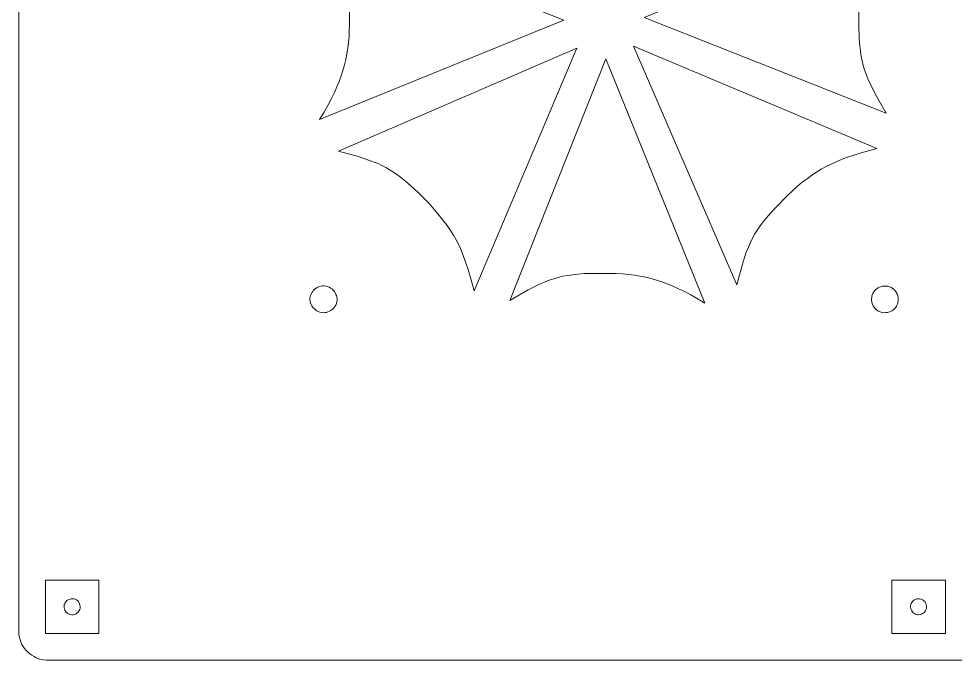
# Model space of a CAD drawing. Header units: millimetres. Extents: x -38 to 1265, y -860 to -429.
# Drawn here: x 901.3 to 1076.4, y -751.5 to -631.5 of the extents above; entities that cross this region are included whole.
import ezdxf

# ---------------------------------------------------------------- set-up
doc = ezdxf.new("R2010")
doc.units = ezdxf.units.MM
doc.header["$MEASUREMENT"] = 0
doc.layers.add('layer 1', color=7, linetype='Continuous')

msp = doc.modelspace()

# ---------------------------------------------------------------- linework, layer by layer
at = {"layer": 'layer 1', "color": 250, "lineweight": 9}
for points, knots in [([(906.7375, -751.4875), (906.7375, -751.4875), (1260.0375, -751.4625), (1260.0375, -751.4625), (1260.0375, -751.4625), (1260.4875, -751.4125), (1260.4875, -751.4125), (1260.4875, -751.4125), (1260.9624, -751.3375), (1260.9624, -751.3375), (1260.9624, -751.3375), (1261.4125, -751.2125), (1261.4125, -751.2125), (1261.4125, -751.2125), (1261.8625, -751.0625), (1261.8625, -751.0625), (1261.8625, -751.0625), (1262.2875, -750.8625), (1262.2875, -750.8625), (1262.2875, -750.8625), (1262.6875, -750.6375), (1262.6875, -750.6375), (1262.6875, -750.6375), (1263.0625, -750.3625), (1263.0625, -750.3625), (1263.0625, -750.3625), (1263.4374, -750.0625), (1263.4374, -750.0625), (1263.4374, -750.0625), (1263.7625, -749.7375), (1263.7625, -749.7375), (1263.7625, -749.7375), (1264.0625, -749.3875), (1264.0625, -749.3875), (1264.0625, -749.3875), (1264.3375, -748.9875), (1264.3375, -748.9875), (1264.3375, -748.9875), (1264.5875, -748.5875), (1264.5875, -748.5875), (1264.5875, -748.5875), (1264.7875, -748.1625), (1264.7875, -748.1625), (1264.7875, -748.1625), (1264.9624, -747.7375), (1264.9624, -747.7375), (1264.9624, -747.7375), (1265.0875, -747.2875), (1265.0875, -747.2875), (1265.0875, -747.2875), (1265.1875, -746.8375), (1265.1875, -746.8375), (1265.1875, -746.8375), (1265.2375, -746.3625), (1265.2375, -746.3625), (1265.2375, -746.3625), (1265.2375, -746.2625), (1265.2375, -746.2625), (1265.2375, -746.2625), (1265.2375, -516.6875), (1265.2375, -516.6875), (1265.2375, -516.6875), (1265.1875, -516.2375), (1265.1875, -516.2375), (1265.1875, -516.2375), (1265.1125, -515.7625), (1265.1125, -515.7625), (1265.1125, -515.7625), (1264.9874, -515.3125), (1264.9874, -515.3125), (1264.9874, -515.3125), (1264.8375, -514.8625), (1264.8375, -514.8625), (1264.8375, -514.8625), (1264.6375, -514.4375), (1264.6375, -514.4375), (1264.6375, -514.4375), (1264.4125, -514.0375), (1264.4125, -514.0375), (1264.4125, -514.0375), (1264.1374, -513.6625), (1264.1374, -513.6625), (1264.1374, -513.6625), (1263.8375, -513.2875), (1263.8375, -513.2875), (1263.8375, -513.2875), (1263.5125, -512.9625), (1263.5125, -512.9625), (1263.5125, -512.9625), (1263.1625, -512.6625), (1263.1625, -512.6625), (1263.1625, -512.6625), (1262.7625, -512.3875), (1262.7625, -512.3875), (1262.7625, -512.3875), (1262.3625, -512.1375), (1262.3625, -512.1375), (1262.3625, -512.1375), (1261.9375, -511.9375), (1261.9375, -511.9375), (1261.9375, -511.9375), (1261.5125, -511.7625), (1261.5125, -511.7625), (1261.5125, -511.7625), (1261.0624, -511.6375), (1261.0624, -511.6375), (1261.0624, -511.6375), (1260.6125, -511.5375), (1260.6125, -511.5375), (1260.6125, -511.5375), (1260.1375, -511.4875), (1260.1375, -511.4875), (1260.1375, -511.4875), (1260.0375, -511.4875), (1260.0375, -511.4875), (1260.0375, -511.4875), (906.4625, -511.4875), (906.4625, -511.4875), (906.4625, -511.4875), (906.0125, -511.5375), (906.0125, -511.5375), (906.0125, -511.5375), (905.5375, -511.6125), (905.5375, -511.6125), (905.5375, -511.6125), (905.0875, -511.7375), (905.0875, -511.7375), (905.0875, -511.7375), (904.6374, -511.8875), (904.6374, -511.8875), (904.6374, -511.8875), (904.2125, -512.0875), (904.2125, -512.0875), (904.2125, -512.0875), (903.8124, -512.3125), (903.8124, -512.3125), (903.8124, -512.3125), (903.4375, -512.5875), (903.4375, -512.5875), (903.4375, -512.5875), (903.0624, -512.8875), (903.0624, -512.8875), (903.0624, -512.8875), (902.7375, -513.2125), (902.7375, -513.2125), (902.7375, -513.2125), (902.4375, -513.5625), (902.4375, -513.5625), (902.4375, -513.5625), (902.1624, -513.9625), (902.1624, -513.9625), (902.1624, -513.9625), (901.9125, -514.3625), (901.9125, -514.3625), (901.9125, -514.3625), (901.7125, -514.7875), (901.7125, -514.7875), (901.7125, -514.7875), (901.5375, -515.2125), (901.5375, -515.2125), (901.5375, -515.2125), (901.4124, -515.6625), (901.4124, -515.6625), (901.4124, -515.6625), (901.3125, -516.1125), (901.3125, -516.1125), (901.3125, -516.1125), (901.2625, -516.5875), (901.2625, -516.5875), (901.2625, -516.5875), (901.2625, -516.6875), (901.2625, -516.6875), (901.2625, -516.6875), (901.2625, -746.2625), (901.2625, -746.2625), (901.2625, -746.2625), (901.3125, -746.7125), (901.3125, -746.7125), (901.3125, -746.7125), (901.3874, -747.1875), (901.3874, -747.1875), (901.3874, -747.1875), (901.5125, -747.6375), (901.5125, -747.6375), (901.5125, -747.6375), (901.6625, -748.0625), (901.6625, -748.0625), (901.6625, -748.0625), (901.8625, -748.5125), (901.8625, -748.5125), (901.8625, -748.5125), (902.0875, -748.9125), (902.0875, -748.9125), (902.0875, -748.9125), (902.3625, -749.2875), (902.3625, -749.2875), (902.3625, -749.2875), (902.6625, -749.6625), (902.6625, -749.6625), (902.6625, -749.6625), (902.9874, -749.9875), (902.9874, -749.9875), (902.9874, -749.9875), (903.3375, -750.2875), (903.3375, -750.2875), (903.3375, -750.2875), (903.7374, -750.5625), (903.7374, -750.5625), (903.7374, -750.5625), (904.1375, -750.8125), (904.1375, -750.8125), (904.1375, -750.8125), (904.5374, -751.0125), (904.5374, -751.0125), (904.5374, -751.0125), (904.9875, -751.1875), (904.9875, -751.1875), (904.9875, -751.1875), (905.4374, -751.3125), (905.4374, -751.3125), (905.4374, -751.3125), (905.8875, -751.4125), (905.8875, -751.4125), (905.8875, -751.4125), (906.3625, -751.4625), (906.3625, -751.4625), (906.3625, -751.4625), (906.7375, -751.4875), (906.7375, -751.4875)], [0, 0, 0, 0, 0.01315789, 0.01315789, 0.01315789, 0.02631579, 0.02631579, 0.02631579, 0.03947368, 0.03947368, 0.03947368, 0.05263158, 0.05263158, 0.05263158, 0.06578947, 0.06578947, 0.06578947, 0.07894737, 0.07894737, 0.07894737, 0.09210526, 0.09210526, 0.09210526, 0.10526316, 0.10526316, 0.10526316, 0.11842105, 0.11842105, 0.11842105, 0.13157895, 0.13157895, 0.13157895, 0.14473684, 0.14473684, 0.14473684, 0.15789474, 0.15789474, 0.15789474, 0.17105263, 0.17105263, 0.17105263, 0.18421053, 0.18421053, 0.18421053, 0.19736842, 0.19736842, 0.19736842, 0.21052632, 0.21052632, 0.21052632, 0.22368421, 0.22368421, 0.22368421, 0.23684211, 0.23684211, 0.23684211, 0.25, 0.25, 0.25, 0.26315789, 0.26315789, 0.26315789, 0.27631579, 0.27631579, 0.27631579, 0.28947368, 0.28947368, 0.28947368, 0.30263158, 0.30263158, 0.30263158, 0.31578947, 0.31578947, 0.31578947, 0.32894737, 0.32894737, 0.32894737, 0.34210526, 0.34210526, 0.34210526, 0.35526316, 0.35526316, 0.35526316, 0.36842105, 0.36842105, 0.36842105, 0.38157895, 0.38157895, 0.38157895, 0.39473684, 0.39473684, 0.39473684, 0.40789474, 0.40789474, 0.40789474, 0.42105263, 0.42105263, 0.42105263, 0.43421053, 0.43421053, 0.43421053, 0.44736842, 0.44736842, 0.44736842, 0.46052632, 0.46052632, 0.46052632, 0.47368421, 0.47368421, 0.47368421, 0.48684211, 0.48684211, 0.48684211, 0.5, 0.5, 0.5, 0.51315789, 0.51315789, 0.51315789, 0.52631579, 0.52631579, 0.52631579, 0.53947368, 0.53947368, 0.53947368, 0.55263158, 0.55263158, 0.55263158, 0.56578947, 0.56578947, 0.56578947, 0.57894737, 0.57894737, 0.57894737, 0.59210526, 0.59210526, 0.59210526, 0.60526316, 0.60526316, 0.60526316, 0.61842105, 0.61842105, 0.61842105, 0.63157895, 0.63157895, 0.63157895, 0.64473684, 0.64473684, 0.64473684, 0.65789474, 0.65789474, 0.65789474, 0.67105263, 0.67105263, 0.67105263, 0.68421053, 0.68421053, 0.68421053, 0.69736842, 0.69736842, 0.69736842, 0.71052632, 0.71052632, 0.71052632, 0.72368421, 0.72368421, 0.72368421, 0.73684211, 0.73684211, 0.73684211, 0.75, 0.75, 0.75, 0.76315789, 0.76315789, 0.76315789, 0.77631579, 0.77631579, 0.77631579, 0.78947368, 0.78947368, 0.78947368, 0.80263158, 0.80263158, 0.80263158, 0.81578947, 0.81578947, 0.81578947, 0.82894737, 0.82894737, 0.82894737, 0.84210526, 0.84210526, 0.84210526, 0.85526316, 0.85526316, 0.85526316, 0.86842105, 0.86842105, 0.86842105, 0.88157895, 0.88157895, 0.88157895, 0.89473684, 0.89473684, 0.89473684, 0.90789474, 0.90789474, 0.90789474, 0.92105263, 0.92105263, 0.92105263, 0.93421053, 0.93421053, 0.93421053, 0.94736842, 0.94736842, 0.94736842, 0.96052632, 0.96052632, 0.96052632, 0.97368421, 0.97368421, 0.97368421, 0.98684211, 0.98684211, 0.98684211, 1, 1, 1, 1]), ([(1059.7375, -641.8875), (1059.7375, -641.8875), (1059.4374, -641.0625), (1059.4374, -641.0625), (1059.4374, -641.0625), (1059.2125, -640.2375), (1059.2125, -640.2375), (1059.2125, -640.2375), (1058.9875, -639.3875), (1058.9875, -639.3875), (1058.9875, -639.3875), (1058.8125, -638.5125), (1058.8125, -638.5125), (1058.8125, -638.5125), (1058.6625, -637.5625), (1058.6625, -637.5625), (1058.6625, -637.5625), (1058.5624, -636.5375), (1058.5624, -636.5375), (1058.5624, -636.5375), (1058.4625, -635.3625), (1058.4625, -635.3625), (1058.4625, -635.3625), (1058.3875, -632.3375), (1058.3875, -632.3375), (1058.3875, -632.3375), (1058.3875, -630.7625), (1058.3875, -630.7625), (1058.3875, -630.7625), (1058.4125, -629.4125), (1058.4125, -629.4125), (1058.4125, -629.4125), (1058.4875, -628.1875), (1058.4875, -628.1875), (1058.4875, -628.1875), (1058.5874, -627.0625), (1058.5874, -627.0625), (1058.5874, -627.0625), (1058.7125, -625.9375), (1058.7125, -625.9375), (1058.7125, -625.9375), (1058.8875, -624.8875), (1058.8875, -624.8875), (1058.8875, -624.8875), (1059.1125, -623.8375), (1059.1125, -623.8375), (1059.1125, -623.8375), (1059.3374, -622.8125), (1059.3374, -622.8125), (1059.3374, -622.8125), (1059.6375, -621.7875), (1059.6375, -621.7875), (1059.6375, -621.7875), (1059.9625, -620.7875), (1059.9625, -620.7875), (1059.9625, -620.7875), (1060.3375, -619.7875), (1060.3375, -619.7875), (1060.3375, -619.7875), (1060.7375, -618.7625), (1060.7375, -618.7625), (1060.7375, -618.7625), (1061.0875, -617.9875), (1061.0875, -617.9875), (1061.0875, -617.9875), (1062.2875, -615.6125), (1062.2875, -615.6125), (1062.2875, -615.6125), (1063.9625, -612.6375), (1063.9625, -612.6375), (1063.9625, -612.6375), (1018.2375, -631.2375), (1018.2375, -631.2375), (1018.2375, -631.2375), (1063.4625, -649.1375), (1063.4625, -649.1375), (1063.4625, -649.1375), (1061.6625, -645.9875), (1061.6625, -645.9875), (1061.6625, -645.9875), (1060.4375, -643.5625), (1060.4375, -643.5625), (1060.4375, -643.5625), (1060.0625, -642.7125), (1060.0625, -642.7125), (1060.0625, -642.7125), (1059.7375, -641.8875), (1059.7375, -641.8875)], [0, 0, 0, 0, 0.03448276, 0.03448276, 0.03448276, 0.06896552, 0.06896552, 0.06896552, 0.10344828, 0.10344828, 0.10344828, 0.13793103, 0.13793103, 0.13793103, 0.17241379, 0.17241379, 0.17241379, 0.20689655, 0.20689655, 0.20689655, 0.24137931, 0.24137931, 0.24137931, 0.27586207, 0.27586207, 0.27586207, 0.31034483, 0.31034483, 0.31034483, 0.34482759, 0.34482759, 0.34482759, 0.37931034, 0.37931034, 0.37931034, 0.4137931, 0.4137931, 0.4137931, 0.44827586, 0.44827586, 0.44827586, 0.48275862, 0.48275862, 0.48275862, 0.51724138, 0.51724138, 0.51724138, 0.55172414, 0.55172414, 0.55172414, 0.5862069, 0.5862069, 0.5862069, 0.62068966, 0.62068966, 0.62068966, 0.65517241, 0.65517241, 0.65517241, 0.68965517, 0.68965517, 0.68965517, 0.72413793, 0.72413793, 0.72413793, 0.75862069, 0.75862069, 0.75862069, 0.79310345, 0.79310345, 0.79310345, 0.82758621, 0.82758621, 0.82758621, 0.86206897, 0.86206897, 0.86206897, 0.89655172, 0.89655172, 0.89655172, 0.93103448, 0.93103448, 0.93103448, 0.96551724, 0.96551724, 0.96551724, 1, 1, 1, 1]), ([(961.7874, -621.0375), (961.7874, -621.0375), (962.0625, -621.9125), (962.0625, -621.9125), (962.0625, -621.9125), (962.3375, -622.7625), (962.3375, -622.7625), (962.3375, -622.7625), (962.5374, -623.6375), (962.5374, -623.6375), (962.5374, -623.6375), (962.7125, -624.5125), (962.7125, -624.5125), (962.7125, -624.5125), (962.8625, -625.4125), (962.8625, -625.4125), (962.8625, -625.4125), (962.9625, -626.3875), (962.9625, -626.3875), (962.9625, -626.3875), (963.0375, -627.4375), (963.0375, -627.4375), (963.0375, -627.4375), (963.0875, -628.6625), (963.0875, -628.6625), (963.0875, -628.6625), (963.1125, -629.6625), (963.1125, -629.6625), (963.1125, -629.6625), (963.1125, -632.5125), (963.1125, -632.5125), (963.1125, -632.5125), (963.0875, -633.6875), (963.0875, -633.6875), (963.0875, -633.6875), (963.0375, -634.8375), (963.0375, -634.8375), (963.0375, -634.8375), (962.9375, -635.9375), (962.9375, -635.9375), (962.9375, -635.9375), (962.8125, -637.0125), (962.8125, -637.0125), (962.8125, -637.0125), (962.6375, -638.0625), (962.6375, -638.0625), (962.6375, -638.0625), (962.4125, -639.1125), (962.4125, -639.1125), (962.4125, -639.1125), (962.1625, -640.1375), (962.1625, -640.1375), (962.1625, -640.1375), (961.8875, -641.1625), (961.8875, -641.1625), (961.8875, -641.1625), (961.5375, -642.1875), (961.5375, -642.1875), (961.5375, -642.1875), (961.1625, -643.2125), (961.1625, -643.2125), (961.1625, -643.2125), (960.7625, -644.2375), (960.7625, -644.2375), (960.7625, -644.2375), (960.2875, -645.2875), (960.2875, -645.2875), (960.2875, -645.2875), (959.7375, -646.4375), (959.7375, -646.4375), (959.7375, -646.4375), (959.1125, -647.6125), (959.1125, -647.6125), (959.1125, -647.6125), (958.3625, -648.9625), (958.3625, -648.9625), (958.3625, -648.9625), (957.5375, -650.3375), (957.5375, -650.3375), (957.5375, -650.3375), (1003.2375, -631.7625), (1003.2375, -631.7625), (1003.2375, -631.7625), (958.0375, -613.8625), (958.0375, -613.8625), (958.0375, -613.8625), (959.8625, -617.0125), (959.8625, -617.0125), (959.8625, -617.0125), (960.5375, -618.2375), (960.5375, -618.2375), (960.5375, -618.2375), (961.0375, -619.2625), (961.0375, -619.2625), (961.0375, -619.2625), (961.4375, -620.1625), (961.4375, -620.1625), (961.4375, -620.1625), (961.7874, -621.0375), (961.7874, -621.0375)], [0, 0, 0, 0, 0.03030303, 0.03030303, 0.03030303, 0.06060606, 0.06060606, 0.06060606, 0.09090909, 0.09090909, 0.09090909, 0.12121212, 0.12121212, 0.12121212, 0.15151515, 0.15151515, 0.15151515, 0.18181818, 0.18181818, 0.18181818, 0.21212121, 0.21212121, 0.21212121, 0.24242424, 0.24242424, 0.24242424, 0.27272727, 0.27272727, 0.27272727, 0.3030303, 0.3030303, 0.3030303, 0.33333333, 0.33333333, 0.33333333, 0.36363636, 0.36363636, 0.36363636, 0.39393939, 0.39393939, 0.39393939, 0.42424242, 0.42424242, 0.42424242, 0.45454545, 0.45454545, 0.45454545, 0.48484848, 0.48484848, 0.48484848, 0.51515152, 0.51515152, 0.51515152, 0.54545455, 0.54545455, 0.54545455, 0.57575758, 0.57575758, 0.57575758, 0.60606061, 0.60606061, 0.60606061, 0.63636364, 0.63636364, 0.63636364, 0.66666667, 0.66666667, 0.66666667, 0.6969697, 0.6969697, 0.6969697, 0.72727273, 0.72727273, 0.72727273, 0.75757576, 0.75757576, 0.75757576, 0.78787879, 0.78787879, 0.78787879, 0.81818182, 0.81818182, 0.81818182, 0.84848485, 0.84848485, 0.84848485, 0.87878788, 0.87878788, 0.87878788, 0.90909091, 0.90909091, 0.90909091, 0.93939394, 0.93939394, 0.93939394, 0.96969697, 0.96969697, 0.96969697, 1, 1, 1, 1]), ([(983.4875, -673.6625), (983.4875, -673.6625), (983.8625, -674.4625), (983.8625, -674.4625), (983.8625, -674.4625), (984.1875, -675.2625), (984.1875, -675.2625), (984.1875, -675.2625), (985.2625, -678.2125), (985.2625, -678.2125), (985.2625, -678.2125), (985.6375, -679.4375), (985.6375, -679.4375), (985.6375, -679.4375), (986.4375, -682.4125), (986.4375, -682.4125), (986.4375, -682.4125), (1005.6625, -636.9875), (1005.6625, -636.9875), (1005.6625, -636.9875), (961.0375, -656.2875), (961.0375, -656.2875), (961.0375, -656.2875), (964.5375, -657.2125), (964.5375, -657.2125), (964.5375, -657.2125), (967.0375, -658.0375), (967.0375, -658.0375), (967.0375, -658.0375), (967.7375, -658.2875), (967.7375, -658.2875), (967.7375, -658.2875), (968.4625, -658.5875), (968.4625, -658.5875), (968.4625, -658.5875), (969.1875, -658.9375), (969.1875, -658.9375), (969.1875, -658.9375), (969.9375, -659.3375), (969.9375, -659.3375), (969.9375, -659.3375), (970.7375, -659.8125), (970.7375, -659.8125), (970.7375, -659.8125), (971.5375, -660.3375), (971.5375, -660.3375), (971.5375, -660.3375), (972.3875, -660.9375), (972.3875, -660.9375), (972.3875, -660.9375), (973.2625, -661.6125), (973.2625, -661.6125), (973.2625, -661.6125), (974.1625, -662.3625), (974.1625, -662.3625), (974.1625, -662.3625), (975.1375, -663.2125), (975.1375, -663.2125), (975.1375, -663.2125), (976.1125, -664.1375), (976.1125, -664.1375), (976.1125, -664.1375), (977.0875, -665.1125), (977.0875, -665.1125), (977.0875, -665.1125), (978.0625, -666.1375), (978.0625, -666.1375), (978.0625, -666.1375), (979.0125, -667.2125), (979.0125, -667.2125), (979.0125, -667.2125), (979.8875, -668.2625), (979.8875, -668.2625), (979.8875, -668.2625), (980.6625, -669.2375), (980.6625, -669.2375), (980.6625, -669.2375), (981.3625, -670.1875), (981.3625, -670.1875), (981.3625, -670.1875), (982.0125, -671.1125), (982.0125, -671.1125), (982.0125, -671.1125), (982.5625, -671.9875), (982.5625, -671.9875), (982.5625, -671.9875), (983.0625, -672.8625), (983.0625, -672.8625), (983.0625, -672.8625), (983.4875, -673.6625), (983.4875, -673.6625)], [0, 0, 0, 0, 0.03333333, 0.03333333, 0.03333333, 0.06666667, 0.06666667, 0.06666667, 0.1, 0.1, 0.1, 0.13333333, 0.13333333, 0.13333333, 0.16666667, 0.16666667, 0.16666667, 0.2, 0.2, 0.2, 0.23333333, 0.23333333, 0.23333333, 0.26666667, 0.26666667, 0.26666667, 0.3, 0.3, 0.3, 0.33333333, 0.33333333, 0.33333333, 0.36666667, 0.36666667, 0.36666667, 0.4, 0.4, 0.4, 0.43333333, 0.43333333, 0.43333333, 0.46666667, 0.46666667, 0.46666667, 0.5, 0.5, 0.5, 0.53333333, 0.53333333, 0.53333333, 0.56666667, 0.56666667, 0.56666667, 0.6, 0.6, 0.6, 0.63333333, 0.63333333, 0.63333333, 0.66666667, 0.66666667, 0.66666667, 0.7, 0.7, 0.7, 0.73333333, 0.73333333, 0.73333333, 0.76666667, 0.76666667, 0.76666667, 0.8, 0.8, 0.8, 0.83333333, 0.83333333, 0.83333333, 0.86666667, 0.86666667, 0.86666667, 0.9, 0.9, 0.9, 0.93333333, 0.93333333, 0.93333333, 0.96666667, 0.96666667, 0.96666667, 1, 1, 1, 1]), ([(1057.4375, -656.9875), (1057.4375, -656.9875), (1058.8375, -656.5625), (1058.8375, -656.5625), (1058.8375, -656.5625), (1061.7124, -655.7875), (1061.7124, -655.7875), (1061.7124, -655.7875), (1016.2375, -636.6125), (1016.2375, -636.6125), (1016.2375, -636.6125), (1035.5374, -681.2375), (1035.5374, -681.2375), (1035.5374, -681.2375), (1036.6125, -677.3875), (1036.6125, -677.3875), (1036.6125, -677.3875), (1036.9875, -676.1625), (1036.9875, -676.1625), (1036.9875, -676.1625), (1037.3375, -675.1375), (1037.3375, -675.1375), (1037.3375, -675.1375), (1037.7125, -674.2125), (1037.7125, -674.2125), (1037.7125, -674.2125), (1038.0875, -673.3375), (1038.0875, -673.3375), (1038.0875, -673.3375), (1038.5125, -672.5125), (1038.5125, -672.5125), (1038.5125, -672.5125), (1038.9375, -671.7375), (1038.9375, -671.7375), (1038.9375, -671.7375), (1039.4125, -670.9875), (1039.4125, -670.9875), (1039.4125, -670.9875), (1039.9125, -670.2375), (1039.9125, -670.2375), (1039.9125, -670.2375), (1040.4625, -669.4875), (1040.4625, -669.4875), (1040.4625, -669.4875), (1041.0874, -668.7125), (1041.0874, -668.7125), (1041.0874, -668.7125), (1041.8375, -667.8625), (1041.8375, -667.8625), (1041.8375, -667.8625), (1042.7624, -666.8625), (1042.7624, -666.8625), (1042.7624, -666.8625), (1044.9875, -664.5875), (1044.9875, -664.5875), (1044.9875, -664.5875), (1046.0125, -663.6375), (1046.0125, -663.6375), (1046.0125, -663.6375), (1046.9125, -662.8375), (1046.9125, -662.8375), (1046.9125, -662.8375), (1047.7875, -662.0875), (1047.7875, -662.0875), (1047.7875, -662.0875), (1048.6875, -661.4125), (1048.6875, -661.4125), (1048.6875, -661.4125), (1049.5625, -660.7625), (1049.5625, -660.7625), (1049.5625, -660.7625), (1050.4375, -660.1875), (1050.4375, -660.1875), (1050.4375, -660.1875), (1051.3375, -659.6375), (1051.3375, -659.6375), (1051.3375, -659.6375), (1052.2374, -659.1375), (1052.2374, -659.1375), (1052.2374, -659.1375), (1053.1875, -658.6625), (1053.1875, -658.6625), (1053.1875, -658.6625), (1054.1375, -658.2375), (1054.1375, -658.2375), (1054.1375, -658.2375), (1055.1375, -657.8125), (1055.1375, -657.8125), (1055.1375, -657.8125), (1056.2124, -657.4125), (1056.2124, -657.4125), (1056.2124, -657.4125), (1056.2374, -657.4125), (1056.2374, -657.4125), (1056.2374, -657.4125), (1057.4375, -656.9875), (1057.4375, -656.9875)], [0, 0, 0, 0, 0.03125, 0.03125, 0.03125, 0.0625, 0.0625, 0.0625, 0.09375, 0.09375, 0.09375, 0.125, 0.125, 0.125, 0.15625, 0.15625, 0.15625, 0.1875, 0.1875, 0.1875, 0.21875, 0.21875, 0.21875, 0.25, 0.25, 0.25, 0.28125, 0.28125, 0.28125, 0.3125, 0.3125, 0.3125, 0.34375, 0.34375, 0.34375, 0.375, 0.375, 0.375, 0.40625, 0.40625, 0.40625, 0.4375, 0.4375, 0.4375, 0.46875, 0.46875, 0.46875, 0.5, 0.5, 0.5, 0.53125, 0.53125, 0.53125, 0.5625, 0.5625, 0.5625, 0.59375, 0.59375, 0.59375, 0.625, 0.625, 0.625, 0.65625, 0.65625, 0.65625, 0.6875, 0.6875, 0.6875, 0.71875, 0.71875, 0.71875, 0.75, 0.75, 0.75, 0.78125, 0.78125, 0.78125, 0.8125, 0.8125, 0.8125, 0.84375, 0.84375, 0.84375, 0.875, 0.875, 0.875, 0.90625, 0.90625, 0.90625, 0.9375, 0.9375, 0.9375, 0.96875, 0.96875, 0.96875, 1, 1, 1, 1]), ([(1029.5875, -684.7125), (1029.5875, -684.7125), (1011.0375, -638.9875), (1011.0375, -638.9875), (1011.0375, -638.9875), (993.1125, -684.1875), (993.1125, -684.1875), (993.1125, -684.1875), (996.5625, -682.2125), (996.5625, -682.2125), (996.5625, -682.2125), (997.6875, -681.6125), (997.6875, -681.6125), (997.6875, -681.6125), (998.6625, -681.1375), (998.6625, -681.1375), (998.6625, -681.1375), (999.5875, -680.7625), (999.5875, -680.7625), (999.5875, -680.7625), (1000.4625, -680.4125), (1000.4625, -680.4125), (1000.4625, -680.4125), (1001.3375, -680.1125), (1001.3375, -680.1125), (1001.3375, -680.1125), (1002.1874, -679.8625), (1002.1874, -679.8625), (1002.1874, -679.8625), (1003.0374, -679.6625), (1003.0374, -679.6625), (1003.0374, -679.6625), (1003.9375, -679.4875), (1003.9375, -679.4875), (1003.9375, -679.4875), (1004.8375, -679.3625), (1004.8375, -679.3625), (1004.8375, -679.3625), (1005.8375, -679.2625), (1005.8375, -679.2625), (1005.8375, -679.2625), (1006.9874, -679.1625), (1006.9874, -679.1625), (1006.9874, -679.1625), (1008.3875, -679.1125), (1008.3875, -679.1125), (1008.3875, -679.1125), (1011.7624, -679.1125), (1011.7624, -679.1125), (1011.7624, -679.1125), (1012.9875, -679.1375), (1012.9875, -679.1375), (1012.9875, -679.1375), (1014.1624, -679.2125), (1014.1624, -679.2125), (1014.1624, -679.2125), (1015.3125, -679.3125), (1015.3125, -679.3125), (1015.3125, -679.3125), (1016.4125, -679.4625), (1016.4125, -679.4625), (1016.4125, -679.4625), (1017.4625, -679.6375), (1017.4625, -679.6375), (1017.4625, -679.6375), (1018.5125, -679.8375), (1018.5125, -679.8375), (1018.5125, -679.8375), (1019.5375, -680.0875), (1019.5375, -680.0875), (1019.5375, -680.0875), (1020.5374, -680.3875), (1020.5374, -680.3875), (1020.5374, -680.3875), (1021.5625, -680.7125), (1021.5625, -680.7125), (1021.5625, -680.7125), (1022.5625, -681.0875), (1022.5625, -681.0875), (1022.5625, -681.0875), (1023.5875, -681.5125), (1023.5875, -681.5125), (1023.5875, -681.5125), (1024.6375, -681.9875), (1024.6375, -681.9875), (1024.6375, -681.9875), (1025.7625, -682.5375), (1025.7625, -682.5375), (1025.7625, -682.5375), (1026.9375, -683.1625), (1026.9375, -683.1625), (1026.9375, -683.1625), (1028.3375, -683.9625), (1028.3375, -683.9625), (1028.3375, -683.9625), (1029.5875, -684.7125), (1029.5875, -684.7125)], [0, 0, 0, 0, 0.03125, 0.03125, 0.03125, 0.0625, 0.0625, 0.0625, 0.09375, 0.09375, 0.09375, 0.125, 0.125, 0.125, 0.15625, 0.15625, 0.15625, 0.1875, 0.1875, 0.1875, 0.21875, 0.21875, 0.21875, 0.25, 0.25, 0.25, 0.28125, 0.28125, 0.28125, 0.3125, 0.3125, 0.3125, 0.34375, 0.34375, 0.34375, 0.375, 0.375, 0.375, 0.40625, 0.40625, 0.40625, 0.4375, 0.4375, 0.4375, 0.46875, 0.46875, 0.46875, 0.5, 0.5, 0.5, 0.53125, 0.53125, 0.53125, 0.5625, 0.5625, 0.5625, 0.59375, 0.59375, 0.59375, 0.625, 0.625, 0.625, 0.65625, 0.65625, 0.65625, 0.6875, 0.6875, 0.6875, 0.71875, 0.71875, 0.71875, 0.75, 0.75, 0.75, 0.78125, 0.78125, 0.78125, 0.8125, 0.8125, 0.8125, 0.84375, 0.84375, 0.84375, 0.875, 0.875, 0.875, 0.90625, 0.90625, 0.90625, 0.9375, 0.9375, 0.9375, 0.96875, 0.96875, 0.96875, 1, 1, 1, 1]), ([(955.9375, -683.0125), (955.9375, -683.0125), (955.8375, -683.2375), (955.8375, -683.2375), (955.8375, -683.2375), (955.7625, -683.4875), (955.7625, -683.4875), (955.7625, -683.4875), (955.7125, -683.7375), (955.7125, -683.7375), (955.7125, -683.7375), (955.7125, -684.0375), (955.7125, -684.0375), (955.7125, -684.0375), (955.7375, -684.3125), (955.7375, -684.3125), (955.7375, -684.3125), (955.8125, -684.6125), (955.8125, -684.6125), (955.8125, -684.6125), (955.9375, -684.9125), (955.9375, -684.9125), (955.9375, -684.9125), (956.0875, -685.2125), (956.0875, -685.2125), (956.0875, -685.2125), (956.2624, -685.4875), (956.2624, -685.4875), (956.2624, -685.4875), (956.4875, -685.7125), (956.4875, -685.7125), (956.4875, -685.7125), (956.7375, -685.9375), (956.7375, -685.9375), (956.7375, -685.9375), (956.9874, -686.1375), (956.9874, -686.1375), (956.9874, -686.1375), (957.2875, -686.2625), (957.2875, -686.2625), (957.2875, -686.2625), (957.5875, -686.3875), (957.5875, -686.3875), (957.5875, -686.3875), (957.8875, -686.4375), (957.8875, -686.4375), (957.8875, -686.4375), (958.1875, -686.4875), (958.1875, -686.4875), (958.1875, -686.4875), (958.4875, -686.4625), (958.4875, -686.4625), (958.4875, -686.4625), (958.8125, -686.4125), (958.8125, -686.4125), (958.8125, -686.4125), (959.0875, -686.3125), (959.0875, -686.3125), (959.0875, -686.3125), (959.3874, -686.1875), (959.3874, -686.1875), (959.3874, -686.1875), (959.6625, -686.0375), (959.6625, -686.0375), (959.6625, -686.0375), (959.9125, -685.8125), (959.9125, -685.8125), (959.9125, -685.8125), (960.1624, -685.5875), (960.1624, -685.5875), (960.1624, -685.5875), (960.3625, -685.3375), (960.3625, -685.3375), (960.3625, -685.3375), (960.5375, -685.0375), (960.5375, -685.0375), (960.5375, -685.0375), (960.6625, -684.7375), (960.6625, -684.7375), (960.6625, -684.7375), (960.7625, -684.4375), (960.7625, -684.4375), (960.7625, -684.4375), (960.8125, -684.1375), (960.8125, -684.1375), (960.8125, -684.1375), (960.8125, -683.8375), (960.8125, -683.8375), (960.8125, -683.8375), (960.7625, -683.5625), (960.7625, -683.5625), (960.7625, -683.5625), (960.6875, -683.2875), (960.6875, -683.2875), (960.6875, -683.2875), (960.5875, -683.0625), (960.5875, -683.0625), (960.5875, -683.0625), (960.4625, -682.7875), (960.4625, -682.7875), (960.4625, -682.7875), (960.2875, -682.5125), (960.2875, -682.5125), (960.2875, -682.5125), (960.0875, -682.2625), (960.0875, -682.2625), (960.0875, -682.2625), (959.8625, -682.0375), (959.8625, -682.0375), (959.8625, -682.0375), (959.5875, -681.8625), (959.5875, -681.8625), (959.5875, -681.8625), (959.3124, -681.7125), (959.3124, -681.7125), (959.3124, -681.7125), (959.0375, -681.5875), (959.0375, -681.5875), (959.0375, -681.5875), (958.7375, -681.5125), (958.7375, -681.5125), (958.7375, -681.5125), (958.4125, -681.4625), (958.4125, -681.4625), (958.4125, -681.4625), (958.0875, -681.4625), (958.0875, -681.4625), (958.0875, -681.4625), (957.7874, -681.5125), (957.7874, -681.5125), (957.7874, -681.5125), (957.4875, -681.5875), (957.4875, -681.5875), (957.4875, -681.5875), (957.1875, -681.7125), (957.1875, -681.7125), (957.1875, -681.7125), (956.9125, -681.8625), (956.9125, -681.8625), (956.9125, -681.8625), (956.6375, -682.0625), (956.6375, -682.0625), (956.6375, -682.0625), (956.4125, -682.2625), (956.4125, -682.2625), (956.4125, -682.2625), (956.2374, -682.5125), (956.2374, -682.5125), (956.2374, -682.5125), (956.1874, -682.5625), (956.1874, -682.5625), (956.1874, -682.5625), (955.9375, -683.0125), (955.9375, -683.0125)], [0, 0, 0, 0, 0.01960784, 0.01960784, 0.01960784, 0.03921569, 0.03921569, 0.03921569, 0.05882353, 0.05882353, 0.05882353, 0.07843137, 0.07843137, 0.07843137, 0.09803922, 0.09803922, 0.09803922, 0.11764706, 0.11764706, 0.11764706, 0.1372549, 0.1372549, 0.1372549, 0.15686275, 0.15686275, 0.15686275, 0.17647059, 0.17647059, 0.17647059, 0.19607843, 0.19607843, 0.19607843, 0.21568627, 0.21568627, 0.21568627, 0.23529412, 0.23529412, 0.23529412, 0.25490196, 0.25490196, 0.25490196, 0.2745098, 0.2745098, 0.2745098, 0.29411765, 0.29411765, 0.29411765, 0.31372549, 0.31372549, 0.31372549, 0.33333333, 0.33333333, 0.33333333, 0.35294118, 0.35294118, 0.35294118, 0.37254902, 0.37254902, 0.37254902, 0.39215686, 0.39215686, 0.39215686, 0.41176471, 0.41176471, 0.41176471, 0.43137255, 0.43137255, 0.43137255, 0.45098039, 0.45098039, 0.45098039, 0.47058824, 0.47058824, 0.47058824, 0.49019608, 0.49019608, 0.49019608, 0.50980392, 0.50980392, 0.50980392, 0.52941176, 0.52941176, 0.52941176, 0.54901961, 0.54901961, 0.54901961, 0.56862745, 0.56862745, 0.56862745, 0.58823529, 0.58823529, 0.58823529, 0.60784314, 0.60784314, 0.60784314, 0.62745098, 0.62745098, 0.62745098, 0.64705882, 0.64705882, 0.64705882, 0.66666667, 0.66666667, 0.66666667, 0.68627451, 0.68627451, 0.68627451, 0.70588235, 0.70588235, 0.70588235, 0.7254902, 0.7254902, 0.7254902, 0.74509804, 0.74509804, 0.74509804, 0.76470588, 0.76470588, 0.76470588, 0.78431373, 0.78431373, 0.78431373, 0.80392157, 0.80392157, 0.80392157, 0.82352941, 0.82352941, 0.82352941, 0.84313725, 0.84313725, 0.84313725, 0.8627451, 0.8627451, 0.8627451, 0.88235294, 0.88235294, 0.88235294, 0.90196078, 0.90196078, 0.90196078, 0.92156863, 0.92156863, 0.92156863, 0.94117647, 0.94117647, 0.94117647, 0.96078431, 0.96078431, 0.96078431, 0.98039216, 0.98039216, 0.98039216, 1, 1, 1, 1]), ([(1061.1125, -682.7125), (1061.1125, -682.7125), (1061.0124, -682.8625), (1061.0124, -682.8625), (1061.0124, -682.8625), (1060.9374, -683.0125), (1060.9374, -683.0125), (1060.9374, -683.0125), (1060.8375, -683.3375), (1060.8375, -683.3375), (1060.8375, -683.3375), (1060.7875, -683.5125), (1060.7875, -683.5125), (1060.7875, -683.5125), (1060.7875, -683.6875), (1060.7875, -683.6875), (1060.7875, -683.6875), (1060.7625, -683.8625), (1060.7625, -683.8625), (1060.7625, -683.8625), (1060.7625, -684.0125), (1060.7625, -684.0125), (1060.7625, -684.0125), (1060.8375, -684.5625), (1060.8375, -684.5625), (1060.8375, -684.5625), (1060.9374, -684.8875), (1060.9374, -684.8875), (1060.9374, -684.8875), (1061.0875, -685.2125), (1061.0875, -685.2125), (1061.0875, -685.2125), (1061.1875, -685.3625), (1061.1875, -685.3625), (1061.1875, -685.3625), (1061.3875, -685.6375), (1061.3875, -685.6375), (1061.3875, -685.6375), (1061.6375, -685.8875), (1061.6375, -685.8875), (1061.6375, -685.8875), (1061.7624, -685.9875), (1061.7624, -685.9875), (1061.7624, -685.9875), (1062.0625, -686.1875), (1062.0625, -686.1875), (1062.0625, -686.1875), (1062.2125, -686.2625), (1062.2125, -686.2625), (1062.2125, -686.2625), (1062.3875, -686.3125), (1062.3875, -686.3125), (1062.3875, -686.3125), (1062.5374, -686.3875), (1062.5374, -686.3875), (1062.5374, -686.3875), (1062.7125, -686.4375), (1062.7125, -686.4375), (1062.7125, -686.4375), (1063.0625, -686.4875), (1063.0625, -686.4875), (1063.0625, -686.4875), (1063.4124, -686.4625), (1063.4124, -686.4625), (1063.4124, -686.4625), (1063.7375, -686.4125), (1063.7375, -686.4125), (1063.7375, -686.4125), (1063.9125, -686.3875), (1063.9125, -686.3875), (1063.9125, -686.3875), (1064.0874, -686.3375), (1064.0874, -686.3375), (1064.0874, -686.3375), (1064.4125, -686.1875), (1064.4125, -686.1875), (1064.4125, -686.1875), (1064.5625, -686.1125), (1064.5625, -686.1125), (1064.5625, -686.1125), (1064.7125, -686.0125), (1064.7125, -686.0125), (1064.7125, -686.0125), (1064.9874, -685.7875), (1064.9874, -685.7875), (1064.9874, -685.7875), (1065.1125, -685.6625), (1065.1125, -685.6625), (1065.1125, -685.6625), (1065.2125, -685.5375), (1065.2125, -685.5375), (1065.2125, -685.5375), (1065.4125, -685.2625), (1065.4125, -685.2625), (1065.4125, -685.2625), (1065.5125, -685.0875), (1065.5125, -685.0875), (1065.5125, -685.0875), (1065.5625, -684.9375), (1065.5625, -684.9375), (1065.5625, -684.9375), (1065.6375, -684.7875), (1065.6375, -684.7875), (1065.6375, -684.7875), (1065.7374, -684.4375), (1065.7374, -684.4375), (1065.7374, -684.4375), (1065.7374, -684.2625), (1065.7374, -684.2625), (1065.7374, -684.2625), (1065.7374, -683.7375), (1065.7374, -683.7375), (1065.7374, -683.7375), (1065.7124, -683.5625), (1065.7124, -683.5625), (1065.7124, -683.5625), (1065.6874, -683.4125), (1065.6874, -683.4125), (1065.6874, -683.4125), (1065.5875, -683.0625), (1065.5875, -683.0625), (1065.5875, -683.0625), (1065.4375, -682.7625), (1065.4375, -682.7625), (1065.4375, -682.7625), (1065.2375, -682.4625), (1065.2375, -682.4625), (1065.2375, -682.4625), (1065.0375, -682.2125), (1065.0375, -682.2125), (1065.0375, -682.2125), (1064.7625, -681.9625), (1064.7625, -681.9625), (1064.7625, -681.9625), (1064.6125, -681.8625), (1064.6125, -681.8625), (1064.6125, -681.8625), (1064.4625, -681.7875), (1064.4625, -681.7875), (1064.4625, -681.7875), (1064.3125, -681.6875), (1064.3125, -681.6875), (1064.3125, -681.6875), (1064.1374, -681.6375), (1064.1374, -681.6375), (1064.1374, -681.6375), (1063.9875, -681.5625), (1063.9875, -681.5625), (1063.9875, -681.5625), (1063.8125, -681.5375), (1063.8125, -681.5375), (1063.8125, -681.5375), (1063.6375, -681.4875), (1063.6375, -681.4875), (1063.6375, -681.4875), (1063.4625, -681.4875), (1063.4625, -681.4875), (1063.4625, -681.4875), (1063.1125, -681.4875), (1063.1125, -681.4875), (1063.1125, -681.4875), (1062.7625, -681.5125), (1062.7625, -681.5125), (1062.7625, -681.5125), (1062.6124, -681.5625), (1062.6124, -681.5625), (1062.6124, -681.5625), (1062.4375, -681.6375), (1062.4375, -681.6375), (1062.4375, -681.6375), (1062.2625, -681.6875), (1062.2625, -681.6875), (1062.2625, -681.6875), (1061.9625, -681.8375), (1061.9625, -681.8375), (1061.9625, -681.8375), (1061.6625, -682.0125), (1061.6625, -682.0125), (1061.6625, -682.0125), (1061.4125, -682.2625), (1061.4125, -682.2625), (1061.4125, -682.2625), (1061.1875, -682.5625), (1061.1875, -682.5625), (1061.1875, -682.5625), (1061.1125, -682.7125), (1061.1125, -682.7125)], [0, 0, 0, 0, 0.01612903, 0.01612903, 0.01612903, 0.03225806, 0.03225806, 0.03225806, 0.0483871, 0.0483871, 0.0483871, 0.06451613, 0.06451613, 0.06451613, 0.08064516, 0.08064516, 0.08064516, 0.09677419, 0.09677419, 0.09677419, 0.11290323, 0.11290323, 0.11290323, 0.12903226, 0.12903226, 0.12903226, 0.14516129, 0.14516129, 0.14516129, 0.16129032, 0.16129032, 0.16129032, 0.17741935, 0.17741935, 0.17741935, 0.19354839, 0.19354839, 0.19354839, 0.20967742, 0.20967742, 0.20967742, 0.22580645, 0.22580645, 0.22580645, 0.24193548, 0.24193548, 0.24193548, 0.25806452, 0.25806452, 0.25806452, 0.27419355, 0.27419355, 0.27419355, 0.29032258, 0.29032258, 0.29032258, 0.30645161, 0.30645161, 0.30645161, 0.32258065, 0.32258065, 0.32258065, 0.33870968, 0.33870968, 0.33870968, 0.35483871, 0.35483871, 0.35483871, 0.37096774, 0.37096774, 0.37096774, 0.38709677, 0.38709677, 0.38709677, 0.40322581, 0.40322581, 0.40322581, 0.41935484, 0.41935484, 0.41935484, 0.43548387, 0.43548387, 0.43548387, 0.4516129, 0.4516129, 0.4516129, 0.46774194, 0.46774194, 0.46774194, 0.48387097, 0.48387097, 0.48387097, 0.5, 0.5, 0.5, 0.51612903, 0.51612903, 0.51612903, 0.53225806, 0.53225806, 0.53225806, 0.5483871, 0.5483871, 0.5483871, 0.56451613, 0.56451613, 0.56451613, 0.58064516, 0.58064516, 0.58064516, 0.59677419, 0.59677419, 0.59677419, 0.61290323, 0.61290323, 0.61290323, 0.62903226, 0.62903226, 0.62903226, 0.64516129, 0.64516129, 0.64516129, 0.66129032, 0.66129032, 0.66129032, 0.67741935, 0.67741935, 0.67741935, 0.69354839, 0.69354839, 0.69354839, 0.70967742, 0.70967742, 0.70967742, 0.72580645, 0.72580645, 0.72580645, 0.74193548, 0.74193548, 0.74193548, 0.75806452, 0.75806452, 0.75806452, 0.77419355, 0.77419355, 0.77419355, 0.79032258, 0.79032258, 0.79032258, 0.80645161, 0.80645161, 0.80645161, 0.82258065, 0.82258065, 0.82258065, 0.83870968, 0.83870968, 0.83870968, 0.85483871, 0.85483871, 0.85483871, 0.87096774, 0.87096774, 0.87096774, 0.88709677, 0.88709677, 0.88709677, 0.90322581, 0.90322581, 0.90322581, 0.91935484, 0.91935484, 0.91935484, 0.93548387, 0.93548387, 0.93548387, 0.9516129, 0.9516129, 0.9516129, 0.96774194, 0.96774194, 0.96774194, 0.98387097, 0.98387097, 0.98387097, 1, 1, 1, 1]), ([(912.7375, -741.7375), (912.7375, -741.7375), (912.6625, -741.9625), (912.6625, -741.9625), (912.6625, -741.9625), (912.5624, -742.1875), (912.5624, -742.1875), (912.5624, -742.1875), (912.4375, -742.3875), (912.4375, -742.3875), (912.4375, -742.3875), (912.2875, -742.5625), (912.2875, -742.5625), (912.2875, -742.5625), (912.0875, -742.7125), (912.0875, -742.7125), (912.0875, -742.7125), (911.8625, -742.8375), (911.8625, -742.8375), (911.8625, -742.8375), (911.6375, -742.9125), (911.6375, -742.9125), (911.6375, -742.9125), (911.4125, -742.9625), (911.4125, -742.9625), (911.4125, -742.9625), (911.1625, -742.9625), (911.1625, -742.9625), (911.1625, -742.9625), (910.9124, -742.9375), (910.9124, -742.9375), (910.9124, -742.9375), (910.6875, -742.8625), (910.6875, -742.8625), (910.6875, -742.8625), (910.4625, -742.7625), (910.4625, -742.7625), (910.4625, -742.7625), (910.3125, -742.6375), (910.3125, -742.6375), (910.3125, -742.6375), (910.1624, -742.5125), (910.1624, -742.5125), (910.1624, -742.5125), (910.0125, -742.3125), (910.0125, -742.3125), (910.0125, -742.3125), (909.8875, -742.1125), (909.8875, -742.1125), (909.8875, -742.1125), (909.8125, -741.8625), (909.8125, -741.8625), (909.8125, -741.8625), (909.7625, -741.6375), (909.7625, -741.6375), (909.7625, -741.6375), (909.7625, -741.3875), (909.7625, -741.3875), (909.7625, -741.3875), (909.7875, -741.1375), (909.7875, -741.1375), (909.7875, -741.1375), (909.8625, -740.9125), (909.8625, -740.9125), (909.8625, -740.9125), (909.9625, -740.6875), (909.9625, -740.6875), (909.9625, -740.6875), (910.1124, -740.4875), (910.1124, -740.4875), (910.1124, -740.4875), (910.2875, -740.3125), (910.2875, -740.3125), (910.2875, -740.3125), (910.4875, -740.1875), (910.4875, -740.1875), (910.4875, -740.1875), (910.6625, -740.1125), (910.6625, -740.1125), (910.6625, -740.1125), (910.8625, -740.0375), (910.8625, -740.0375), (910.8625, -740.0375), (911.0875, -739.9875), (911.0875, -739.9875), (911.0875, -739.9875), (911.3375, -739.9875), (911.3375, -739.9875), (911.3375, -739.9875), (911.5875, -740.0125), (911.5875, -740.0125), (911.5875, -740.0125), (911.8124, -740.0875), (911.8124, -740.0875), (911.8124, -740.0875), (912.0375, -740.1875), (912.0375, -740.1875), (912.0375, -740.1875), (912.2375, -740.3375), (912.2375, -740.3375), (912.2375, -740.3375), (912.4125, -740.5125), (912.4125, -740.5125), (912.4125, -740.5125), (912.5374, -740.7125), (912.5374, -740.7125), (912.5374, -740.7125), (912.6375, -740.9375), (912.6375, -740.9375), (912.6375, -740.9375), (912.7125, -741.1625), (912.7125, -741.1625), (912.7125, -741.1625), (912.7375, -741.4125), (912.7375, -741.4125), (912.7375, -741.4125), (912.7375, -741.5625), (912.7375, -741.5625), (912.7375, -741.5625), (912.7375, -741.7125), (912.7375, -741.7125), (912.7375, -741.7125), (912.7375, -741.7375), (912.7375, -741.7375)], [0, 0, 0, 0, 0.02439024, 0.02439024, 0.02439024, 0.04878049, 0.04878049, 0.04878049, 0.07317073, 0.07317073, 0.07317073, 0.09756098, 0.09756098, 0.09756098, 0.12195122, 0.12195122, 0.12195122, 0.14634146, 0.14634146, 0.14634146, 0.17073171, 0.17073171, 0.17073171, 0.19512195, 0.19512195, 0.19512195, 0.2195122, 0.2195122, 0.2195122, 0.24390244, 0.24390244, 0.24390244, 0.26829268, 0.26829268, 0.26829268, 0.29268293, 0.29268293, 0.29268293, 0.31707317, 0.31707317, 0.31707317, 0.34146341, 0.34146341, 0.34146341, 0.36585366, 0.36585366, 0.36585366, 0.3902439, 0.3902439, 0.3902439, 0.41463415, 0.41463415, 0.41463415, 0.43902439, 0.43902439, 0.43902439, 0.46341463, 0.46341463, 0.46341463, 0.48780488, 0.48780488, 0.48780488, 0.51219512, 0.51219512, 0.51219512, 0.53658537, 0.53658537, 0.53658537, 0.56097561, 0.56097561, 0.56097561, 0.58536585, 0.58536585, 0.58536585, 0.6097561, 0.6097561, 0.6097561, 0.63414634, 0.63414634, 0.63414634, 0.65853659, 0.65853659, 0.65853659, 0.68292683, 0.68292683, 0.68292683, 0.70731707, 0.70731707, 0.70731707, 0.73170732, 0.73170732, 0.73170732, 0.75609756, 0.75609756, 0.75609756, 0.7804878, 0.7804878, 0.7804878, 0.80487805, 0.80487805, 0.80487805, 0.82926829, 0.82926829, 0.82926829, 0.85365854, 0.85365854, 0.85365854, 0.87804878, 0.87804878, 0.87804878, 0.90243902, 0.90243902, 0.90243902, 0.92682927, 0.92682927, 0.92682927, 0.95121951, 0.95121951, 0.95121951, 0.97560976, 0.97560976, 0.97560976, 1, 1, 1, 1]), ([(1070.9125, -740.8625), (1070.9125, -740.8625), (1070.9875, -741.0875), (1070.9875, -741.0875), (1070.9875, -741.0875), (1071.0375, -741.3125), (1071.0375, -741.3125), (1071.0375, -741.3125), (1071.0375, -741.5625), (1071.0375, -741.5625), (1071.0375, -741.5625), (1071.0125, -741.8125), (1071.0125, -741.8125), (1071.0125, -741.8125), (1070.9375, -742.0375), (1070.9375, -742.0375), (1070.9375, -742.0375), (1070.8375, -742.2625), (1070.8375, -742.2625), (1070.8375, -742.2625), (1070.6875, -742.4625), (1070.6875, -742.4625), (1070.6875, -742.4625), (1070.5124, -742.6375), (1070.5124, -742.6375), (1070.5124, -742.6375), (1070.3125, -742.7625), (1070.3125, -742.7625), (1070.3125, -742.7625), (1070.0875, -742.8625), (1070.0875, -742.8625), (1070.0875, -742.8625), (1069.8625, -742.9375), (1069.8625, -742.9375), (1069.8625, -742.9375), (1069.6125, -742.9625), (1069.6125, -742.9625), (1069.6125, -742.9625), (1069.4125, -742.9625), (1069.4125, -742.9625), (1069.4125, -742.9625), (1069.2125, -742.9375), (1069.2125, -742.9375), (1069.2125, -742.9375), (1068.9875, -742.8625), (1068.9875, -742.8625), (1068.9875, -742.8625), (1068.7625, -742.7625), (1068.7625, -742.7625), (1068.7625, -742.7625), (1068.5625, -742.6125), (1068.5625, -742.6125), (1068.5625, -742.6125), (1068.3875, -742.4375), (1068.3875, -742.4375), (1068.3875, -742.4375), (1068.2625, -742.2375), (1068.2625, -742.2375), (1068.2625, -742.2375), (1068.1624, -742.0125), (1068.1624, -742.0125), (1068.1624, -742.0125), (1068.0874, -741.7875), (1068.0874, -741.7875), (1068.0874, -741.7875), (1068.0624, -741.5375), (1068.0624, -741.5375), (1068.0624, -741.5375), (1068.0624, -741.2875), (1068.0624, -741.2875), (1068.0624, -741.2875), (1068.1124, -741.0625), (1068.1124, -741.0625), (1068.1124, -741.0625), (1068.1875, -740.8375), (1068.1875, -740.8375), (1068.1875, -740.8375), (1068.3125, -740.6625), (1068.3125, -740.6625), (1068.3125, -740.6625), (1068.4125, -740.4875), (1068.4125, -740.4875), (1068.4125, -740.4875), (1068.5875, -740.3375), (1068.5875, -740.3375), (1068.5875, -740.3375), (1068.7875, -740.1875), (1068.7875, -740.1875), (1068.7875, -740.1875), (1069.0125, -740.0875), (1069.0125, -740.0875), (1069.0125, -740.0875), (1069.2375, -740.0125), (1069.2375, -740.0125), (1069.2375, -740.0125), (1069.4875, -739.9875), (1069.4875, -739.9875), (1069.4875, -739.9875), (1069.7374, -739.9875), (1069.7374, -739.9875), (1069.7374, -739.9875), (1069.9625, -740.0375), (1069.9625, -740.0375), (1069.9625, -740.0375), (1070.1875, -740.1125), (1070.1875, -740.1125), (1070.1875, -740.1125), (1070.4125, -740.2375), (1070.4125, -740.2375), (1070.4125, -740.2375), (1070.5875, -740.4125), (1070.5875, -740.4125), (1070.5875, -740.4125), (1070.7625, -740.5875), (1070.7625, -740.5875), (1070.7625, -740.5875), (1070.8375, -740.7125), (1070.8375, -740.7125), (1070.8375, -740.7125), (1070.9125, -740.8625), (1070.9125, -740.8625)], [0, 0, 0, 0, 0.025, 0.025, 0.025, 0.05, 0.05, 0.05, 0.075, 0.075, 0.075, 0.1, 0.1, 0.1, 0.125, 0.125, 0.125, 0.15, 0.15, 0.15, 0.175, 0.175, 0.175, 0.2, 0.2, 0.2, 0.225, 0.225, 0.225, 0.25, 0.25, 0.25, 0.275, 0.275, 0.275, 0.3, 0.3, 0.3, 0.325, 0.325, 0.325, 0.35, 0.35, 0.35, 0.375, 0.375, 0.375, 0.4, 0.4, 0.4, 0.425, 0.425, 0.425, 0.45, 0.45, 0.45, 0.475, 0.475, 0.475, 0.5, 0.5, 0.5, 0.525, 0.525, 0.525, 0.55, 0.55, 0.55, 0.575, 0.575, 0.575, 0.6, 0.6, 0.6, 0.625, 0.625, 0.625, 0.65, 0.65, 0.65, 0.675, 0.675, 0.675, 0.7, 0.7, 0.7, 0.725, 0.725, 0.725, 0.75, 0.75, 0.75, 0.775, 0.775, 0.775, 0.8, 0.8, 0.8, 0.825, 0.825, 0.825, 0.85, 0.85, 0.85, 0.875, 0.875, 0.875, 0.9, 0.9, 0.9, 0.925, 0.925, 0.925, 0.95, 0.95, 0.95, 0.975, 0.975, 0.975, 1, 1, 1, 1])]:
    msp.add_open_spline(points, degree=3, knots=knots, dxfattribs=at)
at = {"layer": 'layer 1', "color": 230, "lineweight": 9}
for points in [[(916.2625, -746.4875), (916.2625, -746.4875), (916.2625, -736.4875), (916.2625, -736.4875), (916.2625, -736.4875), (906.2625, -736.4875), (906.2625, -736.4875), (906.2625, -736.4875), (906.2625, -746.4875), (906.2625, -746.4875), (906.2625, -746.4875), (916.2625, -746.4875), (916.2625, -746.4875)], [(1074.5625, -736.4875), (1074.5625, -736.4875), (1064.5625, -736.4875), (1064.5625, -736.4875), (1064.5625, -736.4875), (1064.5625, -746.4875), (1064.5625, -746.4875), (1064.5625, -746.4875), (1074.5625, -746.4875), (1074.5625, -746.4875), (1074.5625, -746.4875), (1074.5625, -736.4875), (1074.5625, -736.4875)]]:
    msp.add_open_spline(points, degree=3, knots=[0, 0, 0, 0, 0.25, 0.25, 0.25, 0.5, 0.5, 0.5, 0.75, 0.75, 0.75, 1, 1, 1, 1], dxfattribs=at)

doc.saveas('drawing.dxf')
